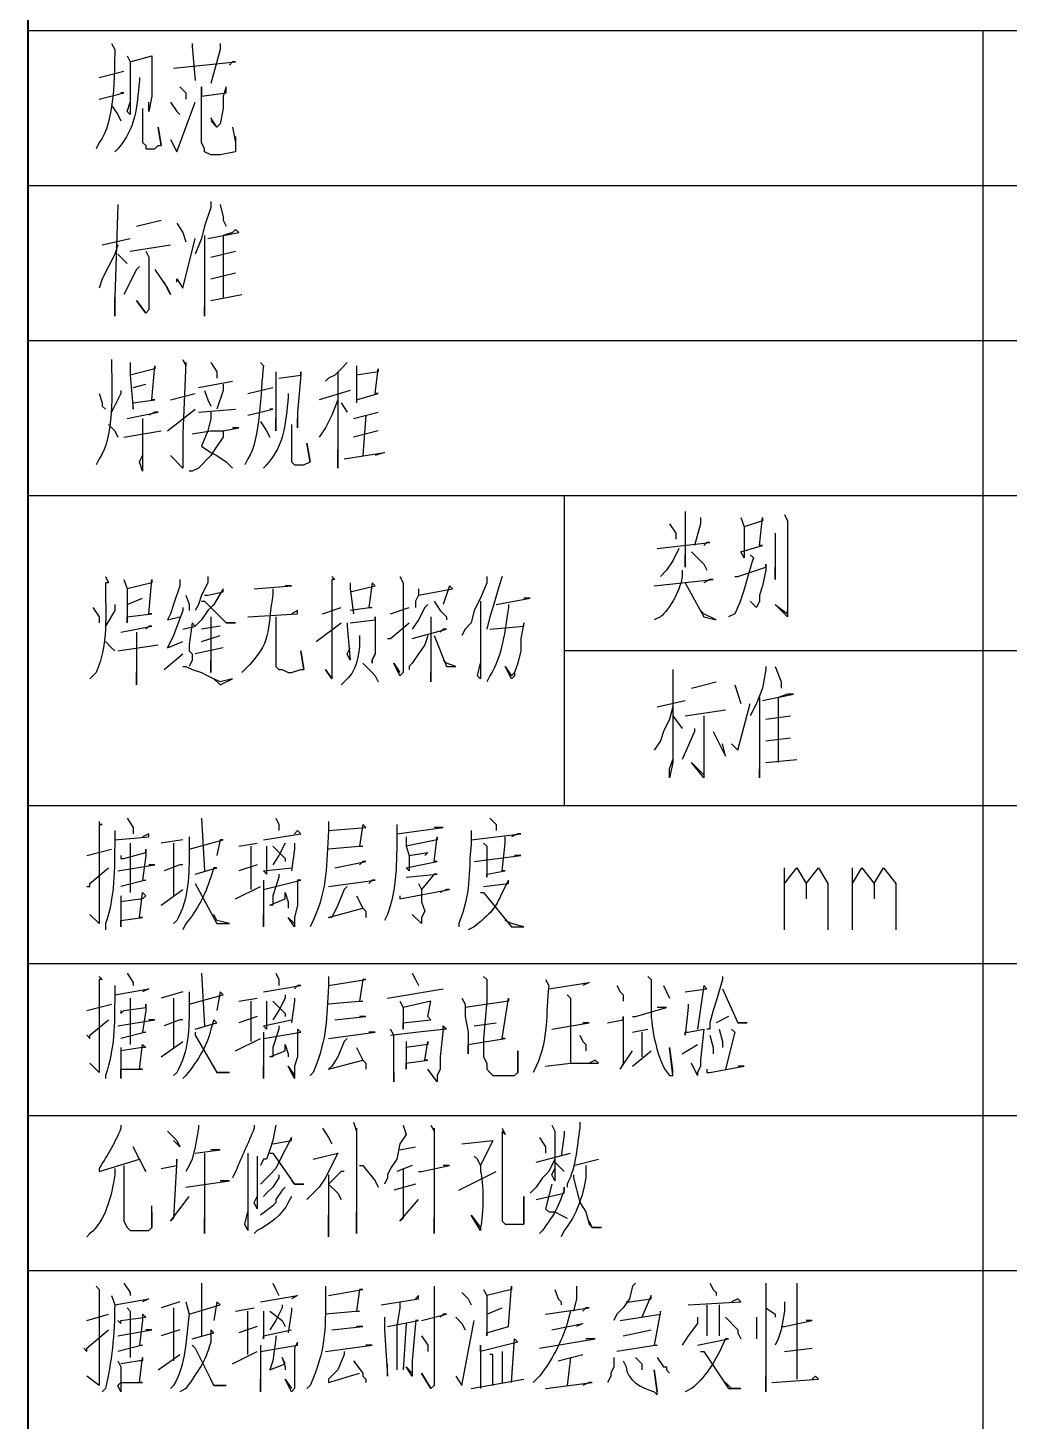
# Model space of a CAD drawing. Header units: millimetres. Extents: x 0 to 822, y 14 to 1153.
# Drawn here: x 569.3 to 626.3, y 757.7 to 838.6 of the extents above; entities that cross this region are included whole.
import ezdxf

# ---------------------------------------------------------------- set-up
doc = ezdxf.new("R2010")
doc.units = ezdxf.units.MM
doc.layers.add('1', color=7, linetype='Continuous')

msp = doc.modelspace()

# ---------------------------------------------------------------- linework, layer by layer
at = {"layer": '1', "color": 0, "lineweight": 40}
msp.add_lwpolyline([(569.34, 1135.941732), (569.34, 676.221732)], dxfattribs=at)
at = {"layer": '1', "color": 0, "lineweight": 25}
for points in [[(819, 838.401732), (569.34, 838.401732)], [(624.78, 838.401732), (624.78, 703.401732)], [(578.88, 837.681732), (578.88, 837.501732), (579.06, 835.521732)], [(580.5, 837.681732), (580.5, 837.321732), (579.96, 835.341732)], [(575.1, 836.961732), (575.28, 836.601732), (575.28, 833.541732), (575.1, 833.721732), (575.28, 834.261732)], [(575.28, 836.601732), (576.54, 836.961732), (576.54, 836.961732), (576.54, 836.781732), (576.54, 834.621732), (576.36, 833.721732), (576.36, 834.081732), (576.36, 834.261732)], [(573.48, 835.701732), (574.92, 836.061732)], [(577.8, 836.241732), (581.4, 836.601732), (581.22, 836.601732), (581.04, 836.421732)], [(578.16, 835.161732), (578.52, 834.801732), (578.52, 834.441732)], [(581.22, 832.821732), (581.4, 831.921732), (581.4, 831.561732), (581.4, 831.381732), (580.5, 831.201732), (579.96, 831.201732), (579.6, 831.381732), (579.6, 831.561732), (579.42, 831.921732), (579.42, 834.621732), (579.42, 835.161732), (579.42, 834.621732), (580.86, 834.801732), (580.86, 835.161732), (580.68, 834.621732), (580.68, 833.901732), (580.5, 833.001732), (580.32, 832.821732), (579.96, 833.361732)], [(573.48, 834.441732), (574.92, 834.801732), (574.74, 834.801732)], [(577.62, 834.261732), (577.98, 833.721732), (578.16, 833.541732)], [(577.62, 832.101732), (577.98, 831.381732), (579.06, 834.261732)], [(574.2, 834.081732), (574.56, 833.541732), (574.74, 833.181732)], [(576, 833.901732), (576, 833.721732), (576, 833.541732), (576, 831.921732), (576.18, 831.741732), (576.18, 831.561732), (576.72, 831.561732), (576.9, 831.741732), (577.08, 831.741732), (576.9, 832.821732), (577.08, 831.741732)], [(579.96, 833.181732), (580.32, 832.821732)], [(581.4, 832.281732), (581.4, 831.381732)], [(819, 829.401732), (569.34, 829.401732)], [(574.56, 828.321732), (574.38, 822.921732), (574.38, 821.841732), (574.38, 822.381732), (574.38, 822.921732)], [(579.96, 828.501732), (579.96, 828.141732), (579.6, 827.061732), (579.42, 826.341732), (579.06, 825.441732)], [(580.5, 828.321732), (580.68, 827.601732), (580.68, 827.421732), (580.86, 827.061732)], [(575.64, 827.061732), (577.08, 827.421732)], [(577.98, 827.241732), (578.34, 826.701732), (578.52, 826.161732)], [(573.66, 825.981732), (575.28, 826.341732)], [(577.98, 823.821732), (577.98, 824.001732), (578.34, 823.461732), (579.06, 826.341732)], [(579.6, 826.521732), (579.6, 823.101732), (579.6, 822.381732), (579.6, 821.841732), (579.6, 822.381732)], [(579.78, 826.341732), (581.58, 826.701732), (581.4, 826.881732), (581.22, 826.701732), (580.68, 826.521732), (580.68, 822.921732)], [(574.56, 825.981732), (574.38, 825.441732), (574.02, 824.721732), (573.66, 824.001732), (573.48, 823.461732)], [(574.56, 825.441732), (575.1, 824.901732)], [(575.28, 825.621732), (577.62, 825.981732)], [(576.18, 825.621732), (576.36, 825.261732), (576.36, 822.741732), (576.36, 822.201732), (576.18, 822.021732), (575.64, 822.741732), (576.18, 822.021732)], [(579.96, 825.261732), (581.4, 825.621732)], [(575.82, 824.721732), (575.64, 824.541732), (574.92, 823.101732)], [(576.72, 824.541732), (577.44, 823.461732), (577.62, 823.101732), (577.26, 823.821732)], [(579.96, 824.001732), (581.4, 824.361732)], [(579.96, 822.741732), (581.76, 823.101732)], [(819, 820.401732), (569.34, 820.401732)], [(575.28, 819.141732), (575.28, 818.421732), (575.46, 816.441732), (575.46, 816.801732), (576.72, 816.981732), (576.54, 816.981732), (576.72, 818.961732), (576.72, 818.781732), (575.28, 818.421732)], [(578.34, 819.321732), (578.52, 818.961732), (578.52, 819.141732), (578.34, 815.001732), (578.34, 813.021732), (578.34, 813.021732), (577.62, 813.741732), (578.34, 813.021732)], [(579.96, 819.141732), (580.32, 818.601732), (580.32, 818.241732)], [(587.88, 819.141732), (587.52, 818.781732), (587.16, 818.421732), (586.8, 818.241732), (586.62, 818.061732)], [(588.42, 818.961732), (588.42, 818.421732), (588.42, 817.521732), (588.42, 816.801732)], [(579.24, 817.701732), (581.22, 818.061732)], [(583.74, 818.601732), (583.74, 815.181732), (583.74, 815.901732)], [(583.92, 818.241732), (585.18, 818.421732), (585.18, 818.601732), (585.18, 818.421732), (585, 816.261732), (585, 815.361732), (585, 815.721732), (585, 815.901732)], [(587.34, 818.601732), (587.34, 813.021732), (587.34, 813.561732), (587.34, 814.101732)], [(588.42, 816.981732), (589.68, 817.341732), (589.5, 817.341732), (589.68, 818.781732), (589.68, 818.601732), (588.42, 818.421732)], [(573.48, 817.341732), (573.66, 816.801732), (573.66, 816.621732), (573.84, 816.441732)], [(574.74, 817.521732), (574.74, 817.341732), (574.2, 816.261732)], [(575.46, 817.701732), (576.18, 817.881732)], [(577.62, 816.981732), (579.06, 817.341732)], [(579.6, 817.521732), (579.78, 816.981732), (579.96, 816.621732)], [(580.68, 817.881732), (580.68, 817.521732), (580.32, 816.441732)], [(582.12, 817.341732), (583.56, 817.701732)], [(588.06, 817.521732), (586.26, 816.981732)], [(577.44, 815.181732), (579.06, 816.441732)], [(579.24, 816.261732), (581.4, 816.441732)], [(582.12, 816.081732), (583.56, 816.441732), (583.38, 816.441732), (583.38, 816.441732)], [(587.34, 816.981732), (586.98, 816.081732), (586.62, 815.361732), (586.26, 814.821732)], [(587.52, 816.801732), (587.88, 816.261732), (587.88, 816.261732)], [(575.1, 815.901732), (576.9, 816.261732), (576.72, 816.261732), (576.36, 816.081732)], [(576, 815.901732), (576, 812.841732), (575.82, 813.381732), (576, 813.741732)], [(579.96, 816.261732), (579.96, 815.901732), (579.78, 815.181732), (579.42, 814.281732), (579.96, 813.921732), (580.32, 813.741732), (580.86, 813.381732), (581.22, 813.021732)], [(582.84, 815.721732), (583.2, 815.181732), (583.38, 814.821732)], [(588.24, 815.901732), (589.68, 816.261732)], [(588.96, 816.081732), (588.78, 813.741732)], [(574.02, 815.541732), (574.38, 815.181732), (574.56, 814.821732)], [(574.92, 814.821732), (577.08, 815.181732)], [(580.68, 815.181732), (580.68, 814.821732), (580.32, 814.281732), (579.96, 813.741732), (579.24, 813.021732), (578.88, 812.841732), (578.7, 812.841732)], [(578.88, 815.001732), (579.96, 815.181732), (580.68, 815.181732), (581.58, 815.361732), (581.58, 815.361732), (581.22, 815.361732)], [(584.64, 815.541732), (584.64, 815.361732), (584.64, 815.181732), (584.64, 813.561732), (584.64, 813.381732), (584.82, 813.201732), (585.36, 813.201732), (585.72, 813.381732), (585.54, 814.461732), (585.72, 813.381732)], [(589.68, 815.181732), (588.24, 814.821732)], [(587.7, 813.561732), (590.04, 813.921732), (590.04, 813.921732), (589.5, 813.741732)], [(819, 811.401732), (569.34, 811.401732)], [(600.48, 811.401732), (600.48, 793.401732)], [(607.5, 810.501732), (607.5, 810.141732), (607.5, 807.261732), (607.5, 807.441732), (607.5, 807.981732)], [(608.4, 810.141732), (608.4, 809.781732), (608.04, 808.521732)], [(610.74, 810.141732), (610.92, 809.601732), (610.92, 807.801732), (610.74, 808.161732), (612, 808.521732), (611.82, 808.521732), (612, 810.141732), (612, 809.961732), (610.92, 809.601732)], [(613.26, 810.321732), (613.44, 809.961732), (613.44, 809.961732), (613.44, 804.741732), (613.44, 804.381732), (612.72, 805.101732), (613.44, 804.561732), (613.44, 804.741732)], [(606.6, 809.781732), (606.96, 809.241732), (606.96, 808.881732)], [(612.72, 809.241732), (612.72, 809.061732), (612.72, 809.061732), (612.72, 806.541732), (612.72, 806.721732), (612.72, 807.261732)], [(605.88, 808.341732), (608.94, 808.701732), (608.76, 808.701732), (608.58, 808.521732)], [(607.14, 808.341732), (606.78, 807.621732), (606.42, 807.081732), (606.06, 806.721732)], [(607.86, 808.161732), (608.58, 807.441732), (608.76, 807.081732)], [(579.78, 806.721732), (579.78, 806.361732), (579.42, 805.641732), (579.24, 805.101732), (579.06, 804.741732)], [(586.98, 806.721732), (587.16, 806.541732), (586.98, 806.541732), (586.98, 800.781732), (586.98, 800.781732), (586.62, 801.321732), (586.98, 800.781732)], [(590.94, 806.721732), (591.12, 806.361732), (591.12, 806.361732), (591.12, 801.501732), (591.12, 801.141732), (590.94, 800.961732), (590.58, 801.681732), (590.94, 801.141732)], [(595.98, 806.721732), (595.98, 806.361732), (595.62, 805.461732), (595.26, 804.741732), (595.08, 804.021732), (594.72, 803.661732), (594.54, 803.301732)], [(596.88, 806.721732), (596.7, 806.181732), (596.34, 804.921732), (596.16, 804.381732), (595.98, 803.661732)], [(610.38, 806.721732), (610.56, 806.721732), (612.18, 807.261732), (612.18, 807.441732), (612.18, 807.081732), (612, 806.181732), (611.82, 805.641732), (611.82, 805.281732), (611.64, 804.921732), (611.64, 804.921732), (611.28, 805.281732)], [(574.92, 806.541732), (575.1, 806.001732), (575.1, 804.021732), (575.1, 804.381732), (576.54, 804.561732), (576.36, 804.561732), (576.54, 806.541732), (576.54, 806.361732), (575.1, 806.001732)], [(578.16, 806.541732), (578.16, 806.181732), (577.8, 805.101732), (577.62, 804.561732), (577.44, 804.201732), (578.16, 804.381732)], [(579.6, 805.641732), (579.78, 805.641732), (580.68, 805.821732), (580.68, 806.001732), (580.14, 805.101732), (579.78, 804.741732), (579.42, 804.201732), (579.06, 803.841732)], [(582.48, 806.001732), (584.64, 806.181732), (584.46, 806.181732), (584.28, 806.181732)], [(588.06, 806.361732), (588.06, 806.001732), (588.24, 804.561732)], [(588.06, 805.821732), (589.5, 806.181732), (589.32, 806.361732), (589.14, 804.921732), (589.32, 804.921732), (588.06, 804.741732)], [(592.02, 806.001732), (592.02, 805.641732), (591.84, 805.281732), (591.84, 804.921732)], [(592.02, 805.641732), (594, 806.001732), (593.82, 806.181732), (593.46, 805.101732)], [(605.7, 806.181732), (609.12, 806.541732), (608.94, 806.541732), (608.58, 806.361732)], [(607.5, 806.361732), (608.58, 804.381732), (609.3, 804.201732), (608.58, 804.561732), (608.4, 804.741732)], [(574.38, 805.101732), (574.38, 804.741732), (573.84, 803.841732)], [(575.1, 805.101732), (576, 805.461732)], [(578.52, 805.641732), (578.7, 805.101732), (578.7, 804.741732)], [(579.42, 805.281732), (579.6, 805.281732), (580.86, 804.021732), (581.4, 804.021732), (580.86, 804.021732), (580.68, 804.201732)], [(592.56, 805.101732), (592.38, 804.921732), (592.02, 804.201732), (591.66, 803.661732)], [(592.92, 805.281732), (593.28, 804.741732), (593.64, 804.381732), (593.64, 804.201732)], [(595.62, 805.281732), (595.62, 800.781732), (595.44, 800.961732), (595.62, 801.681732)], [(596.52, 805.101732), (598.5, 805.461732), (598.32, 805.461732), (598.14, 805.461732)], [(573.12, 804.921732), (573.48, 804.381732), (573.48, 804.201732), (573.48, 804.021732)], [(578.34, 804.921732), (578.34, 804.741732), (577.8, 803.301732), (577.44, 802.581732), (577.44, 802.581732), (578.34, 802.941732)], [(579.96, 804.381732), (579.96, 801.141732), (579.96, 801.501732), (579.96, 801.861732)], [(582.12, 804.381732), (585, 804.561732), (585, 804.741732), (584.64, 804.561732)], [(583.74, 804.381732), (583.74, 804.021732), (583.74, 803.301732), (583.74, 802.221732), (583.74, 801.861732), (583.74, 801.501732), (583.92, 801.321732), (584.1, 801.321732), (584.46, 801.141732), (584.64, 801.141732), (585.18, 801.321732), (585.36, 801.321732), (585.18, 802.401732), (585.36, 801.321732)], [(586.44, 804.561732), (587.52, 804.921732)], [(588.06, 804.021732), (589.5, 804.201732), (589.5, 804.381732), (589.5, 802.221732), (589.32, 801.861732), (589.32, 801.681732), (589.32, 801.861732), (589.5, 802.221732)], [(590.4, 804.561732), (591.48, 804.921732)], [(592.74, 804.381732), (592.74, 804.201732), (592.74, 804.201732), (592.74, 800.601732), (592.74, 801.141732)], [(574.74, 803.481732), (576.54, 803.841732), (576.36, 803.841732), (576.18, 803.661732)], [(575.64, 803.481732), (575.64, 800.421732), (575.64, 800.781732), (575.64, 801.141732)], [(578.34, 803.661732), (579.06, 803.841732), (578.88, 804.021732), (578.7, 802.761732), (578.7, 802.581732), (578.7, 802.401732), (578.88, 802.221732), (578.88, 801.861732), (578.7, 801.501732)], [(580.5, 803.841732), (579.42, 803.661732)], [(586.08, 802.941732), (587.52, 804.021732)], [(587.88, 804.021732), (587.88, 803.841732), (588.06, 801.861732), (587.88, 802.221732), (588.06, 802.581732)], [(590.22, 803.121732), (590.4, 803.121732), (591.48, 804.021732)], [(591.66, 803.121732), (593.64, 803.661732), (593.46, 803.661732), (593.28, 803.481732)], [(596.16, 803.661732), (598.14, 803.841732), (598.14, 804.021732), (597.96, 803.121732), (597.96, 802.401732), (597.78, 801.681732), (597.6, 801.141732), (597.6, 800.961732), (597.42, 800.781732), (597.06, 801.501732), (597.42, 800.961732), (597.6, 801.141732)], [(573.84, 802.941732), (574.2, 802.581732), (574.38, 802.401732)], [(574.56, 802.401732), (576.9, 802.761732)], [(579.42, 802.941732), (580.5, 803.301732)], [(592.56, 803.301732), (592.38, 802.761732), (592.02, 802.221732), (591.66, 801.681732), (591.48, 801.501732), (591.48, 801.321732)], [(592.92, 803.301732), (593.64, 801.501732), (594.18, 801.501732), (593.64, 801.681732), (593.46, 801.861732)], [(577.26, 801.321732), (578.34, 802.221732)], [(580.68, 802.581732), (579.06, 802.221732)], [(819, 802.401732), (600.48, 802.401732)], [(578.34, 801.501732), (578.52, 801.501732), (578.88, 801.321732), (579.42, 801.141732), (579.78, 800.961732), (580.14, 800.781732), (580.5, 800.421732), (581.22, 800.781732), (580.5, 800.601732), (580.14, 800.781732)], [(588.78, 801.681732), (589.32, 801.141732), (589.5, 800.961732), (589.68, 800.601732)], [(606.78, 801.321732), (606.78, 795.921732), (606.6, 795.021732), (606.6, 795.561732), (606.78, 796.101732)], [(612.18, 801.501732), (612.18, 801.321732), (612, 800.241732), (611.64, 799.341732), (611.28, 798.621732)], [(612.72, 801.501732), (613.08, 800.601732), (613.08, 800.421732), (613.08, 800.241732)], [(607.86, 800.241732), (609.3, 800.601732)], [(610.38, 800.421732), (610.56, 799.881732), (610.74, 799.341732)], [(605.88, 799.161732), (607.5, 799.521732)], [(611.82, 799.701732), (611.82, 795.561732), (611.82, 795.021732), (611.82, 795.561732)], [(612, 799.521732), (613.8, 799.881732), (613.8, 799.881732), (613.44, 799.881732), (612.9, 799.701732), (612.9, 795.921732)], [(606.78, 799.161732), (606.6, 798.441732), (606.24, 797.721732), (606.06, 797.181732), (605.7, 796.641732)], [(606.78, 798.621732), (607.32, 797.901732)], [(607.5, 798.621732), (609.84, 798.981732)], [(608.58, 798.621732), (608.58, 798.441732), (608.58, 795.201732), (608.58, 795.021732), (607.86, 795.921732), (608.58, 795.201732)], [(610.2, 797.001732), (610.2, 797.001732), (610.56, 796.641732), (611.28, 799.341732)], [(612.18, 798.441732), (613.62, 798.621732)], [(608.04, 797.901732), (608.04, 797.721732), (607.32, 796.101732)], [(609.12, 797.721732), (609.66, 796.641732), (609.84, 796.281732), (609.66, 797.001732)], [(612.18, 797.181732), (613.62, 797.361732)], [(612.18, 795.921732), (613.98, 796.101732)], [(819, 793.401732), (569.34, 793.401732)], [(573.48, 792.501732), (573.48, 792.321732), (573.66, 792.321732), (573.48, 792.321732), (573.48, 787.101732), (573.48, 786.561732), (572.94, 787.101732)], [(575.1, 792.681732), (575.46, 792.141732), (575.46, 791.781732)], [(579.42, 792.681732), (579.6, 789.621732)], [(583.74, 792.681732), (583.92, 792.321732), (583.92, 791.961732)], [(586.8, 791.961732), (588.96, 792.141732), (588.78, 792.321732), (588.6, 791.061732), (588.78, 791.061732), (586.8, 790.881732)], [(590.76, 791.781732), (593.46, 792.141732), (593.28, 792.141732), (592.92, 792.141732)], [(596.16, 792.681732), (596.52, 792.321732), (596.52, 791.961732)], [(574.38, 791.421732), (576.36, 791.601732), (576.36, 791.781732), (576, 791.601732)], [(578.34, 791.421732), (577.08, 791.241732)], [(578.7, 790.881732), (580.68, 791.421732), (580.5, 791.421732), (580.32, 790.521732)], [(583.02, 791.421732), (585.18, 791.781732), (585, 791.961732), (584.82, 791.781732)], [(591.3, 791.601732), (591.3, 791.061732), (591.48, 790.521732), (591.48, 789.621732), (591.3, 789.801732), (593.1, 790.161732), (592.92, 790.161732), (593.1, 791.601732), (593.1, 791.421732), (591.3, 791.061732)], [(595.08, 791.421732), (597.96, 791.781732), (597.78, 791.781732), (597.42, 791.601732)], [(595.8, 791.241732), (595.98, 791.061732), (595.98, 789.261732), (595.98, 789.441732), (597.06, 789.621732), (596.88, 789.621732), (597.06, 791.241732), (597.06, 791.601732)], [(572.76, 790.521732), (574.2, 790.881732)], [(574.74, 790.521732), (574.74, 790.341732), (574.92, 790.341732), (576.18, 790.701732), (576.18, 790.881732), (576.18, 790.521732), (576, 789.081732), (576.18, 789.081732), (574.74, 788.721732)], [(575.28, 791.241732), (575.28, 791.061732), (575.28, 788.361732)], [(577.8, 791.241732), (577.8, 788.181732)], [(581.58, 791.061732), (582.66, 791.241732)], [(582.3, 788.541732), (582.3, 791.061732)], [(583.2, 791.061732), (583.2, 790.701732), (583.2, 789.441732), (583.02, 789.621732), (584.64, 789.801732)], [(584.28, 791.241732), (584.28, 791.241732), (583.92, 790.521732), (583.56, 789.981732)], [(583.56, 791.061732), (584.28, 790.341732), (584.28, 790.161732)], [(584.82, 791.241732), (584.82, 790.881732), (584.64, 789.621732)], [(591.48, 790.521732), (592.56, 790.701732), (592.56, 790.701732), (592.38, 790.521732)], [(595.26, 790.161732), (597.96, 790.521732), (597.78, 790.521732), (597.6, 790.521732)], [(572.76, 788.721732), (572.94, 788.721732), (572.94, 788.901732), (574.02, 789.801732)], [(574.56, 789.621732), (576.72, 789.981732), (576.54, 789.981732), (576.36, 789.981732)], [(578.34, 789.981732), (578.16, 789.981732), (577.26, 789.621732)], [(582.66, 789.981732), (581.58, 789.621732)], [(587.16, 789.801732), (588.96, 790.161732), (588.78, 790.161732), (588.6, 789.981732)], [(613.26, 786.201732), (613.26, 789.801732)], [(613.26, 788.901732), (613.98, 789.801732), (614.52, 788.901732), (614.52, 788.001732)], [(614.52, 788.901732), (615.24, 789.801732), (615.78, 788.901732), (615.78, 786.201732)], [(617.22, 786.201732), (617.22, 789.801732)], [(617.22, 788.901732), (617.76, 789.801732), (618.48, 788.901732), (618.48, 788.001732)], [(618.48, 788.901732), (619.02, 789.801732), (619.74, 788.901732), (619.74, 786.201732)], [(579.06, 788.901732), (579.06, 788.901732), (580.32, 786.561732), (581.04, 786.561732), (580.32, 786.741732), (580.14, 787.101732)], [(583.02, 789.081732), (583.02, 786.381732), (583.02, 786.561732), (583.02, 787.101732)], [(583.02, 788.541732), (585.18, 789.081732), (585, 789.081732), (585, 788.721732), (585, 787.641732), (584.82, 786.921732), (584.82, 786.561732), (584.82, 786.381732), (584.46, 786.921732), (584.82, 786.561732)], [(583.92, 789.441732), (583.92, 789.261732), (583.56, 788.181732), (583.56, 787.641732), (583.38, 787.641732), (584.28, 788.001732), (584.28, 788.361732), (584.46, 787.821732), (584.46, 787.461732)], [(586.8, 788.721732), (589.5, 789.081732), (589.32, 789.081732), (589.14, 788.901732)], [(591.3, 789.261732), (593.1, 789.441732), (592.92, 789.441732), (592.2, 788.541732)], [(592.02, 788.901732), (592.2, 788.541732), (592.2, 788.361732), (592.2, 787.821732), (592.38, 787.281732), (592.2, 786.921732), (592.2, 786.561732), (591.66, 787.101732), (592.2, 786.561732)], [(574.74, 788.181732), (574.74, 787.821732), (574.74, 786.381732), (574.74, 786.561732), (574.74, 786.741732), (576, 786.921732), (575.82, 786.921732), (576, 788.361732), (576.18, 788.181732), (576, 788.001732), (574.74, 787.821732)], [(577.08, 787.641732), (578.34, 788.541732)], [(581.4, 788.001732), (582.84, 788.721732)], [(587.88, 788.721732), (587.7, 788.541732), (587.34, 787.641732), (586.98, 786.921732), (586.8, 786.921732), (588.78, 787.461732)], [(588.42, 788.181732), (588.78, 787.461732), (588.96, 787.281732), (588.96, 787.101732), (588.96, 786.921732)], [(590.94, 788.181732), (590.94, 788.001732), (593.82, 788.541732), (593.64, 788.541732), (593.28, 788.361732)], [(595.62, 788.361732), (595.8, 788.361732), (597.42, 786.381732), (598.14, 786.381732), (598.14, 786.381732), (597.42, 786.561732), (597.06, 786.741732)], [(819, 784.221732), (569.34, 784.221732)], [(573.48, 783.501732), (573.48, 783.501732), (573.66, 783.321732), (573.48, 783.321732), (573.48, 778.461732), (573.48, 777.921732), (572.94, 778.461732)], [(575.1, 783.681732), (575.46, 783.141732), (575.46, 782.961732)], [(579.42, 783.681732), (579.6, 780.621732)], [(583.74, 783.681732), (583.92, 783.321732), (583.92, 782.961732)], [(586.8, 782.961732), (588.96, 783.321732), (588.78, 783.321732), (588.6, 782.061732), (588.78, 782.061732), (586.8, 781.881732)], [(591.66, 783.681732), (591.84, 783.321732), (592.02, 782.961732)], [(595.8, 783.501732), (595.98, 783.321732), (595.98, 783.321732), (595.98, 782.061732), (595.8, 779.901732), (595.8, 778.821732), (595.98, 778.461732), (595.98, 778.101732), (596.16, 777.921732), (596.34, 777.741732), (596.7, 777.741732), (597.6, 777.741732), (597.78, 777.921732), (597.78, 777.921732), (597.78, 779.181732), (597.78, 777.921732)], [(609.66, 783.501732), (609.66, 783.321732), (609.3, 782.061732), (609.12, 781.521732), (608.94, 780.801732), (608.94, 780.441732), (608.76, 780.441732)], [(574.38, 782.421732), (576.36, 782.781732), (576.36, 782.781732), (576, 782.601732)], [(578.34, 782.601732), (577.08, 782.241732)], [(578.7, 781.881732), (580.68, 782.421732), (580.5, 782.601732), (580.32, 781.521732)], [(583.02, 782.601732), (585.18, 782.961732), (585, 782.961732), (584.82, 782.781732)], [(584.28, 782.421732), (584.28, 782.241732), (583.92, 781.521732), (583.56, 780.981732)], [(590.22, 782.241732), (593.46, 782.781732)], [(599.58, 782.781732), (601.92, 783.141732), (601.92, 783.141732), (601.56, 782.961732)], [(600.66, 782.421732), (600.84, 782.241732), (600.84, 782.241732), (600.84, 778.461732)], [(603.54, 782.961732), (603.72, 782.601732), (603.9, 782.421732), (603.9, 782.061732)], [(606.24, 782.961732), (606.42, 782.601732), (606.6, 782.241732)], [(607.5, 782.601732), (608.76, 782.781732), (608.58, 782.961732), (608.22, 780.441732)], [(609.66, 782.781732), (610.56, 780.801732), (611.1, 780.801732), (610.56, 780.801732)], [(572.76, 781.521732), (574.2, 781.881732)], [(574.74, 781.521732), (574.74, 781.341732), (574.92, 781.521732), (576.18, 781.701732), (576.18, 781.881732), (576.18, 781.521732), (576, 780.261732), (576.18, 780.261732), (574.74, 779.901732)], [(575.28, 782.241732), (575.28, 782.061732), (575.28, 779.541732)], [(577.8, 782.241732), (577.8, 779.361732)], [(581.58, 782.061732), (582.66, 782.241732)], [(582.3, 779.721732), (582.3, 782.061732)], [(583.2, 782.061732), (583.2, 781.881732), (583.2, 780.441732), (583.02, 780.621732), (584.64, 780.981732)], [(583.56, 782.061732), (584.1, 781.521732), (584.28, 781.341732), (584.28, 781.161732)], [(584.82, 782.241732), (584.82, 782.061732), (584.64, 780.801732)], [(590.94, 782.061732), (591.12, 781.701732), (591.12, 780.441732), (591.12, 780.801732), (592.74, 780.981732), (592.56, 781.161732), (592.74, 782.061732), (592.74, 782.061732), (591.12, 781.701732)], [(594.54, 782.241732), (594.72, 781.881732), (594.72, 781.161732), (594.9, 780.261732), (594.9, 779.001732), (594.9, 779.541732), (597.06, 779.901732), (596.88, 779.901732), (597.24, 782.241732), (597.24, 782.061732), (594.72, 781.701732)], [(604.44, 781.161732), (604.62, 781.161732), (604.62, 781.161732), (606.42, 781.701732), (606.24, 781.701732), (605.88, 781.701732)], [(607.68, 781.881732), (607.68, 781.881732), (607.68, 781.701732), (607.5, 780.081732), (607.5, 780.261732), (607.68, 780.261732), (608.58, 780.441732), (608.58, 780.441732), (608.4, 778.641732), (608.4, 778.281732), (608.22, 777.921732), (608.22, 777.741732), (607.86, 778.461732)], [(572.76, 780.081732), (572.94, 779.901732), (572.94, 780.081732), (574.02, 780.981732)], [(574.56, 780.621732), (576.72, 780.981732), (576.54, 780.981732), (576.36, 780.981732)], [(578.34, 780.981732), (578.16, 780.981732), (577.26, 780.621732)], [(582.66, 781.161732), (581.58, 780.801732)], [(587.16, 780.981732), (588.96, 781.161732), (588.78, 781.161732), (588.6, 781.161732)], [(595.26, 780.621732), (596.52, 780.801732)], [(599.76, 780.441732), (601.92, 780.801732), (601.74, 780.801732), (601.56, 780.801732)], [(603, 780.801732), (603.9, 780.981732), (603.9, 781.161732), (603.9, 778.461732), (603.72, 778.101732), (604.44, 779.181732)], [(610.02, 781.161732), (609.3, 780.801732)], [(579.06, 780.261732), (579.06, 780.081732), (580.32, 777.921732), (581.04, 777.921732), (580.32, 777.921732), (580.14, 778.281732)], [(583.02, 779.901732), (585.18, 780.261732), (585, 780.441732), (585, 780.081732), (585, 778.821732), (584.82, 778.281732), (584.82, 777.741732), (584.82, 777.561732), (584.46, 778.281732), (584.82, 777.741732)], [(583.02, 780.261732), (583.02, 777.561732), (583.02, 777.921732), (583.02, 778.281732)], [(583.92, 780.621732), (583.92, 780.441732), (583.56, 779.361732), (583.56, 778.821732), (583.38, 778.821732), (584.28, 779.181732), (584.28, 779.541732), (584.46, 779.001732), (584.46, 778.821732)], [(586.8, 779.901732), (589.5, 780.261732), (589.32, 780.261732), (589.14, 780.261732)], [(590.4, 780.081732), (591.84, 780.261732), (593.46, 780.441732), (593.46, 780.621732), (593.64, 780.441732), (593.46, 780.441732), (593.28, 778.821732), (593.28, 778.101732), (593.1, 777.741732), (593.1, 777.381732), (592.56, 778.101732)], [(590.58, 777.921732), (590.58, 777.741732), (590.58, 777.381732), (590.58, 779.541732), (590.58, 780.081732), (590.4, 780.441732)], [(601.38, 780.081732), (601.56, 779.721732), (601.74, 779.541732), (601.74, 779.181732)], [(604.44, 780.261732), (605.34, 780.441732)], [(604.98, 780.261732), (604.98, 778.821732)], [(608.94, 780.081732), (609.12, 779.361732), (609.12, 779.001732)], [(609.48, 780.441732), (609.66, 779.721732), (609.66, 779.361732)], [(610.2, 780.441732), (610.38, 780.261732), (609.84, 778.101732)], [(574.74, 779.361732), (574.74, 779.001732), (574.74, 777.561732), (574.74, 777.921732), (574.74, 778.101732), (576, 778.101732), (575.82, 778.101732), (576, 779.541732), (576.18, 779.361732), (576, 779.361732), (574.74, 779.181732)], [(577.08, 778.821732), (578.34, 779.721732)], [(581.4, 779.181732), (582.84, 779.901732)], [(587.88, 779.901732), (587.7, 779.721732), (587.34, 778.821732), (586.98, 778.281732), (586.8, 778.101732), (588.78, 778.641732)], [(588.42, 779.361732), (588.78, 778.641732), (588.96, 778.461732), (588.96, 778.281732), (588.96, 778.101732)], [(591.3, 779.721732), (591.3, 779.361732), (591.3, 778.101732), (591.3, 778.461732), (591.3, 778.461732), (592.56, 778.641732), (592.38, 778.641732), (592.56, 779.721732), (592.56, 779.721732), (592.56, 779.541732), (591.3, 779.361732)], [(604.44, 778.281732), (605.52, 779.181732)], [(607.32, 779.001732), (608.22, 779.541732)], [(599.4, 778.281732), (600.84, 778.461732), (602.46, 778.461732), (602.28, 778.641732), (601.92, 778.461732)], [(608.76, 778.101732), (608.76, 777.921732), (608.94, 777.921732), (610.92, 778.281732), (610.74, 778.281732), (610.56, 778.281732)], [(819, 775.401732), (569.34, 775.401732)], [(577.44, 774.501732), (577.98, 773.961732), (578.16, 773.601732), (577.8, 773.961732)], [(579.24, 774.861732), (579.24, 774.681732), (579.06, 773.601732), (578.88, 772.881732), (578.7, 772.521732), (578.52, 772.161732)], [(583.74, 774.861732), (583.56, 773.961732), (583.38, 773.421732), (583.2, 772.881732), (583.02, 772.881732), (582.84, 772.521732)], [(586.44, 774.681732), (586.8, 774.141732), (586.98, 773.781732)], [(588.24, 775.041732), (588.42, 774.501732), (588.42, 774.681732), (588.42, 768.561732), (588.42, 768.921732), (588.42, 769.821732)], [(591.12, 774.861732), (591.3, 774.321732), (590.94, 773.781732), (590.76, 772.881732), (590.4, 772.341732), (590.22, 771.981732), (590.22, 771.801732), (590.04, 771.441732)], [(592.74, 774.861732), (592.92, 774.501732), (592.92, 774.681732), (592.92, 768.561732), (592.92, 769.461732)], [(596.88, 774.681732), (597.06, 774.321732), (596.88, 774.501732), (596.88, 770.001732), (596.88, 769.641732), (596.88, 769.461732), (596.88, 769.281732), (597.06, 769.101732), (597.24, 769.101732), (597.96, 769.101732), (598.14, 769.101732), (598.14, 769.281732), (598.14, 770.721732), (598.14, 769.101732)], [(599.76, 774.861732), (599.94, 774.501732), (599.94, 771.621732), (599.76, 771.981732), (599.94, 772.341732)], [(600.48, 774.501732), (600.48, 774.321732), (600.3, 773.061732)], [(583.56, 773.781732), (583.56, 773.781732), (584.64, 773.961732), (584.64, 774.141732), (583.92, 772.701732), (583.74, 772.341732), (583.38, 771.981732), (582.84, 771.441732)], [(590.94, 773.421732), (591.84, 773.601732)], [(594.54, 773.781732), (596.34, 773.961732), (596.34, 773.961732), (595.62, 772.521732), (595.44, 772.881732), (595.26, 773.061732)], [(599.04, 774.141732), (599.4, 773.601732), (599.4, 773.241732)], [(577.08, 772.341732), (577.98, 772.521732), (577.98, 772.701732), (577.98, 772.881732), (577.8, 769.461732), (577.62, 769.281732), (578.7, 770.721732)], [(579.06, 773.241732), (579.06, 773.241732), (580.5, 773.421732), (580.14, 773.421732), (579.96, 773.421732)], [(579.6, 773.241732), (579.6, 768.561732), (579.6, 768.741732), (579.6, 769.461732)], [(582.12, 773.241732), (582.12, 768.741732), (581.94, 769.101732), (582.12, 769.821732)], [(582.66, 773.061732), (582.66, 770.001732), (582.48, 770.361732), (582.66, 770.721732)], [(583.38, 773.241732), (583.56, 773.241732), (584.82, 771.441732), (585.36, 771.441732), (584.82, 771.441732), (584.64, 771.621732)], [(585.9, 772.881732), (587.34, 773.241732), (587.34, 773.241732), (586.8, 772.161732), (586.62, 771.801732), (586.26, 771.261732), (585.9, 770.901732), (585.54, 770.541732)], [(599.94, 772.881732), (599.58, 772.161732), (599.22, 771.801732), (598.86, 771.261732), (598.5, 770.901732)], [(598.86, 772.701732), (600.84, 773.241732)], [(599.94, 772.701732), (600.3, 772.341732), (600.48, 772.161732)], [(601.02, 772.521732), (602.46, 772.881732)], [(574.92, 772.521732), (574.92, 772.161732), (574.92, 771.441732), (574.92, 769.821732), (574.92, 769.281732), (575.1, 768.921732), (575.28, 768.741732), (575.64, 768.741732), (576.36, 768.741732), (576.54, 768.921732), (576.54, 770.181732)], [(583.92, 771.981732), (583.92, 771.801732), (583.92, 771.801732), (583.56, 771.261732), (583.2, 770.901732), (583.02, 770.721732)], [(587.7, 772.161732), (587.52, 772.161732), (586.8, 771.441732), (586.8, 771.441732), (587.34, 770.901732), (587.52, 770.541732)], [(586.8, 771.981732), (586.8, 768.381732), (586.8, 768.921732), (586.8, 769.641732)], [(588.6, 772.521732), (588.78, 772.521732), (589.5, 771.621732), (589.68, 771.261732)], [(591.66, 772.521732), (590.76, 772.161732)], [(591.12, 772.341732), (591.12, 769.461732), (590.94, 769.281732), (592.02, 770.541732)], [(592.02, 772.161732), (592.2, 772.161732), (592.2, 772.161732), (593.82, 772.521732), (593.46, 772.521732)], [(594.36, 771.081732), (596.52, 772.161732)], [(601.02, 771.981732), (601.02, 771.801732), (601.38, 770.361732), (601.74, 769.821732), (601.92, 769.101732), (602.1, 768.921732), (602.64, 768.921732), (602.1, 768.921732), (601.92, 769.281732)], [(578.52, 771.261732), (581.04, 771.621732), (580.68, 771.621732), (580.5, 771.621732)], [(584.28, 771.261732), (584.1, 771.081732), (584.1, 771.081732), (583.74, 770.541732), (583.74, 770.361732), (583.56, 770.181732), (582.84, 769.641732)], [(591.84, 771.441732), (590.58, 771.081732)], [(599.76, 771.441732), (599.4, 770.001732), (599.58, 769.821732), (599.94, 769.821732), (600.3, 769.641732), (600.66, 769.461732)], [(576.54, 769.821732), (576.54, 768.921732)], [(819, 766.401732), (569.34, 766.401732)], [(573.3, 765.501732), (573.3, 765.501732), (573.48, 765.321732), (573.48, 765.321732), (573.48, 759.741732), (572.76, 760.281732)], [(574.92, 765.681732), (575.28, 765.141732), (575.28, 764.961732)], [(579.42, 765.681732), (579.42, 762.621732)], [(583.56, 765.681732), (583.74, 765.321732), (583.92, 764.961732)], [(592.92, 765.501732), (592.92, 765.321732), (592.92, 765.321732), (592.92, 759.921732), (592.92, 759.741732), (592.74, 759.561732), (592.2, 760.461732), (592.74, 759.561732)], [(595.8, 765.321732), (595.98, 764.961732), (595.98, 763.881732), (595.98, 762.621732), (595.98, 762.801732), (597.24, 763.161732), (597.24, 763.161732), (597.42, 765.501732), (597.42, 765.321732), (595.98, 764.961732)], [(601.2, 765.501732), (601.2, 764.781732), (601.02, 764.061732)], [(604.62, 765.681732), (604.44, 765.501732), (604.26, 764.781732), (603.9, 764.241732), (603.54, 763.881732), (603.36, 763.521732)], [(608.94, 765.681732), (609.12, 765.321732), (609.3, 765.141732), (609.3, 764.961732)], [(612.18, 765.681732), (612.18, 765.321732), (612.18, 759.381732), (612.18, 759.921732), (612.18, 760.281732)], [(613.98, 765.681732), (613.98, 765.321732), (613.98, 760.101732)], [(574.38, 764.421732), (576.36, 764.781732), (576.36, 764.781732), (576, 764.601732)], [(578.16, 764.601732), (577.08, 764.241732)], [(578.7, 763.881732), (580.5, 764.421732), (580.32, 764.601732), (580.14, 763.521732)], [(582.84, 764.601732), (585, 764.961732), (585, 764.961732), (584.64, 764.781732)], [(586.8, 764.961732), (588.78, 765.321732), (588.6, 765.321732), (588.42, 764.061732), (588.6, 764.061732), (586.62, 763.881732)], [(589.86, 764.421732), (592.02, 764.781732), (592.02, 764.961732), (591.84, 764.781732)], [(590.94, 764.601732), (590.94, 764.241732), (590.76, 763.161732), (590.76, 760.641732)], [(594.54, 765.141732), (594.9, 764.781732), (595.08, 764.421732)], [(599.94, 765.321732), (600.12, 764.781732), (600.3, 764.601732), (600.3, 764.421732)], [(604.08, 764.601732), (604.26, 764.601732), (605.52, 764.781732), (605.52, 764.961732), (604.98, 763.701732)], [(607.68, 764.421732), (610.74, 764.601732), (610.56, 764.781732), (610.2, 764.601732)], [(613.26, 764.601732), (613.26, 764.061732), (613.08, 762.981732), (612.9, 762.441732), (612.72, 762.081732)], [(572.76, 763.521732), (574.02, 763.881732)], [(574.56, 763.521732), (574.74, 763.341732), (574.74, 763.521732), (576.18, 763.701732), (576, 763.881732), (576, 763.521732), (575.82, 762.081732), (576, 762.081732), (574.56, 761.721732)], [(575.1, 764.241732), (575.28, 764.061732), (575.28, 761.361732)], [(577.8, 764.241732), (577.8, 761.181732)], [(581.4, 764.061732), (582.48, 764.241732)], [(582.12, 761.541732), (582.12, 764.061732)], [(583.02, 764.061732), (583.02, 763.881732), (583.02, 762.441732), (583.02, 762.621732), (584.64, 762.981732)], [(584.1, 764.421732), (584.1, 764.241732), (583.74, 763.521732), (583.38, 762.981732)], [(583.38, 764.061732), (584.1, 763.521732), (584.28, 763.161732)], [(584.64, 764.241732), (584.64, 764.061732), (584.46, 762.801732)], [(592.2, 763.521732), (593.64, 763.881732), (593.46, 763.881732), (593.28, 763.701732)], [(595.98, 763.881732), (596.88, 764.241732)], [(599.4, 763.881732), (601.92, 764.241732), (601.74, 764.241732), (601.56, 764.061732)], [(603.72, 763.521732), (603.72, 763.521732), (606.06, 763.881732), (606.06, 764.061732), (605.7, 762.081732), (605.88, 762.081732), (603.54, 761.721732)], [(608.76, 764.421732), (608.76, 762.621732)], [(609.48, 764.421732), (609.48, 762.621732)], [(612.18, 764.241732), (612.72, 763.881732), (612.72, 763.701732)], [(572.58, 761.901732), (572.76, 761.721732), (572.76, 761.901732), (574.02, 762.981732)], [(574.56, 762.621732), (576.54, 762.981732), (576.36, 762.981732), (576.18, 762.981732)], [(578.16, 762.981732), (578.16, 762.981732), (577.08, 762.621732)], [(582.66, 763.161732), (581.58, 762.801732)], [(586.98, 762.981732), (588.78, 763.161732), (588.6, 763.161732), (588.42, 763.161732)], [(590.04, 763.701732), (590.04, 762.981732), (590.22, 760.281732), (590.22, 760.641732), (590.22, 761.001732)], [(590.22, 763.161732), (592.02, 763.521732), (591.84, 763.521732), (591.84, 763.341732), (591.66, 761.181732), (591.66, 760.641732), (591.66, 760.281732), (591.3, 760.821732), (591.66, 760.461732)], [(591.3, 763.341732), (591.12, 760.641732)], [(594.18, 763.701732), (594.54, 763.341732), (594.72, 762.981732)], [(594.18, 760.281732), (594.54, 759.741732), (595.26, 763.521732)], [(599.76, 762.981732), (601.56, 763.341732), (601.56, 763.341732), (601.2, 763.161732)], [(603.9, 762.621732), (605.52, 762.981732)], [(608.22, 763.701732), (608.22, 763.341732), (607.68, 762.621732), (607.32, 762.081732)], [(609.84, 763.701732), (610.56, 762.981732), (610.56, 762.801732), (610.74, 762.441732)], [(611.64, 763.701732), (611.64, 763.341732), (611.64, 762.981732), (611.64, 762.621732), (611.64, 762.441732)], [(613.08, 763.161732), (613.26, 763.161732), (614.88, 763.521732), (614.7, 763.521732), (614.52, 763.521732)], [(582.84, 761.721732), (585, 762.081732), (585, 762.261732), (584.82, 761.901732), (584.82, 760.641732), (584.82, 760.101732), (584.82, 759.561732), (584.64, 759.381732), (584.28, 760.101732), (584.64, 759.561732)], [(583.74, 762.621732), (583.74, 762.441732), (583.56, 761.181732), (583.38, 760.641732), (583.38, 760.641732), (584.28, 761.001732), (584.1, 761.361732), (584.28, 760.821732), (584.28, 760.641732)], [(592.2, 762.621732), (592.56, 762.081732), (592.56, 761.721732)], [(597.42, 759.921732), (597.6, 762.441732), (597.78, 762.261732), (595.62, 761.721732), (595.62, 762.081732), (595.62, 761.721732), (595.62, 759.561732)], [(599.04, 761.901732), (602.28, 762.441732), (602.1, 762.441732), (601.74, 762.441732)], [(576.9, 760.641732), (578.16, 761.541732)], [(578.88, 762.081732), (579.06, 761.901732), (580.14, 759.741732), (580.86, 759.741732), (580.14, 759.741732), (579.96, 760.101732)], [(581.22, 761.001732), (582.66, 761.721732)], [(582.84, 762.081732), (582.84, 759.381732), (582.84, 759.741732), (582.84, 760.101732)], [(586.62, 761.721732), (589.32, 762.081732), (589.14, 762.081732), (588.96, 762.081732)], [(587.7, 761.721732), (587.7, 761.541732), (587.34, 760.641732), (586.8, 760.101732), (586.8, 759.921732), (588.6, 760.461732)], [(596.34, 759.741732), (596.34, 761.541732), (596.16, 761.541732)], [(596.88, 761.721732), (596.88, 761.541732), (596.88, 759.921732)], [(600.12, 761.181732), (601.56, 761.541732)], [(608.4, 761.721732), (608.58, 761.721732), (610.02, 759.561732), (610.74, 759.561732), (610.2, 759.561732), (609.84, 759.921732)], [(613.26, 761.721732), (614.88, 761.901732)], [(574.56, 761.181732), (574.74, 760.821732), (574.74, 759.381732), (574.56, 759.741732), (574.74, 759.921732), (576, 759.921732), (575.82, 759.921732), (576, 761.361732), (576, 761.181732), (575.82, 761.181732), (574.74, 761.001732)], [(588.24, 761.181732), (588.78, 760.461732), (588.78, 760.281732), (588.96, 760.101732), (588.96, 759.921732)], [(600.84, 761.361732), (600.66, 759.741732)], [(603.36, 761.361732), (603.36, 760.821732), (603.18, 760.461732), (603.18, 760.281732), (603, 759.921732)], [(604.62, 761.361732), (604.98, 761.001732), (604.98, 760.821732), (604.98, 760.641732)], [(605.88, 761.361732), (606.24, 760.821732), (606.42, 760.821732), (606.42, 760.641732), (606.6, 760.461732)], [(595.08, 759.561732), (598.14, 760.101732)], [(599.4, 759.561732), (602.1, 759.921732), (601.92, 759.921732), (601.56, 759.741732)], [(612.54, 759.921732), (615.24, 760.101732), (615.06, 760.281732), (614.88, 760.101732)]]:
    msp.add_lwpolyline(points, dxfattribs=at)
for points, knots in [([(574.2, 837.681732), (574.2, 837.681732), (574.38, 837.321732), (574.38, 837.321732), (574.38, 836.061732), (574.38, 833.001732), (573.48, 831.921732), (573.48, 831.921732), (573.3, 831.561732), (573.3, 831.561732)], [0, 0, 0, 0, 1, 1, 1, 2, 2, 2, 3, 3, 3, 3]), ([(575.82, 835.701732), (575.82, 835.701732), (575.82, 835.521732), (575.82, 835.521732), (575.64, 833.901732), (575.64, 832.821732), (574.56, 831.561732), (574.56, 831.561732), (574.38, 831.381732), (574.38, 831.381732)], [0, 0, 0, 0, 1, 1, 1, 2, 2, 2, 3, 3, 3, 3]), ([(574.2, 819.321732), (574.2, 819.321732), (574.2, 818.961732), (574.2, 818.961732), (574.2, 817.521732), (574.38, 814.821732), (573.48, 813.561732), (573.48, 813.561732), (573.3, 813.201732), (573.3, 813.201732)], [0, 0, 0, 0, 1, 1, 1, 2, 2, 2, 3, 3, 3, 3]), ([(582.84, 819.141732), (582.84, 819.141732), (583.02, 818.961732), (583.02, 818.961732), (582.84, 817.521732), (582.84, 814.641732), (582.12, 813.561732), (582.12, 813.561732), (581.94, 813.201732), (581.94, 813.201732)], [0, 0, 0, 0, 1, 1, 1, 2, 2, 2, 3, 3, 3, 3]), ([(584.46, 817.341732), (584.46, 817.341732), (584.46, 817.161732), (584.46, 817.161732), (584.28, 815.541732), (584.28, 814.461732), (583.2, 813.201732), (583.2, 813.201732), (583.02, 813.021732), (583.02, 813.021732)], [0, 0, 0, 0, 1, 1, 1, 2, 2, 2, 3, 3, 3, 3]), ([(611.28, 807.981732), (611.28, 807.981732), (611.46, 807.801732), (611.46, 807.801732), (611.1, 806.721732), (610.92, 805.641732), (610.38, 804.561732), (610.38, 804.561732), (610.02, 804.381732), (610.02, 804.381732)], [0, 0, 0, 0, 1, 1, 1, 2, 2, 2, 3, 3, 3, 3]), ([(573.84, 806.721732), (573.84, 806.721732), (574.02, 806.361732), (574.02, 806.361732), (574.02, 806.361732), (573.84, 806.361732), (573.84, 806.361732), (573.84, 804.561732), (574.02, 802.761732), (573.3, 801.141732), (573.3, 801.141732), (572.94, 800.781732), (572.94, 800.781732)], [0, 0, 0, 0, 1, 1, 1, 2, 2, 2, 3, 3, 3, 4, 4, 4, 4]), ([(607.32, 807.081732), (607.32, 807.081732), (607.32, 806.721732), (607.32, 806.721732), (607.32, 806.181732), (606.6, 804.741732), (606.06, 804.381732), (606.06, 804.381732), (605.7, 804.201732), (605.7, 804.201732)], [0, 0, 0, 0, 1, 1, 1, 2, 2, 2, 3, 3, 3, 3]), ([(583.56, 806.001732), (583.56, 806.001732), (583.56, 805.641732), (583.56, 805.641732), (583.2, 803.481732), (583.56, 802.941732), (581.94, 801.321732), (581.94, 801.321732), (581.76, 801.141732), (581.76, 801.141732)], [0, 0, 0, 0, 1, 1, 1, 2, 2, 2, 3, 3, 3, 3]), ([(597.24, 805.101732), (597.24, 805.101732), (597.24, 804.921732), (597.24, 804.921732), (597.06, 803.661732), (596.88, 802.041732), (596.16, 800.961732), (596.16, 800.961732), (595.98, 800.601732), (595.98, 800.601732)], [0, 0, 0, 0, 1, 1, 1, 2, 2, 2, 3, 3, 3, 3]), ([(588.6, 803.301732), (588.6, 803.301732), (588.6, 802.941732), (588.6, 802.941732), (588.6, 802.221732), (588.42, 801.141732), (587.7, 800.601732), (587.7, 800.601732), (587.52, 800.421732), (587.52, 800.421732)], [0, 0, 0, 0, 1, 1, 1, 2, 2, 2, 3, 3, 3, 3]), ([(586.8, 792.501732), (586.8, 792.501732), (586.8, 791.961732), (586.8, 791.961732), (586.62, 789.981732), (586.8, 788.721732), (585.9, 786.741732), (585.9, 786.741732), (585.72, 786.381732), (585.72, 786.381732)], [0, 0, 0, 0, 1, 1, 1, 2, 2, 2, 3, 3, 3, 3]), ([(590.76, 792.321732), (590.76, 792.321732), (590.76, 791.781732), (590.76, 791.781732), (590.76, 790.161732), (590.76, 788.541732), (590.22, 787.101732), (590.22, 787.101732), (590.04, 786.741732), (590.04, 786.741732)], [0, 0, 0, 0, 1, 1, 1, 2, 2, 2, 3, 3, 3, 3]), ([(574.38, 791.961732), (574.38, 791.961732), (574.38, 791.421732), (574.38, 791.421732), (574.38, 789.801732), (574.38, 788.001732), (573.84, 786.561732), (573.84, 786.561732), (573.84, 786.201732), (573.84, 786.201732)], [0, 0, 0, 0, 1, 1, 1, 2, 2, 2, 3, 3, 3, 3]), ([(578.7, 791.601732), (578.7, 791.601732), (578.7, 790.881732), (578.7, 790.881732), (578.7, 789.441732), (578.7, 788.001732), (577.98, 786.741732), (577.98, 786.741732), (577.8, 786.561732), (577.8, 786.561732)], [0, 0, 0, 0, 1, 1, 1, 2, 2, 2, 3, 3, 3, 3]), ([(595.08, 791.961732), (595.08, 791.961732), (595.08, 791.241732), (595.08, 791.241732), (594.9, 789.441732), (595.08, 788.361732), (594.36, 786.561732), (594.36, 786.561732), (594.36, 786.381732), (594.36, 786.381732)], [0, 0, 0, 0, 1, 1, 1, 2, 2, 2, 3, 3, 3, 3]), ([(579.06, 789.441732), (579.06, 789.441732), (580.32, 789.801732), (580.32, 789.801732), (580.32, 789.801732), (580.14, 789.801732), (580.14, 789.801732), (580.14, 789.801732), (579.96, 789.261732), (579.96, 789.261732), (579.6, 788.181732), (579.24, 787.461732), (578.52, 786.561732), (578.52, 786.561732), (578.34, 786.201732), (578.34, 786.201732)], [0, 0, 0, 0, 1, 1, 1, 2, 2, 2, 3, 3, 3, 4, 4, 4, 5, 5, 5, 5]), ([(595.8, 788.721732), (595.8, 788.721732), (597.24, 788.901732), (597.24, 788.901732), (597.24, 788.901732), (597.24, 789.081732), (597.24, 789.081732), (597.24, 789.081732), (597.06, 788.721732), (597.06, 788.721732), (596.34, 787.281732), (596.52, 787.461732), (595.26, 786.381732), (595.26, 786.381732), (594.9, 786.201732), (594.9, 786.201732)], [0, 0, 0, 0, 1, 1, 1, 2, 2, 2, 3, 3, 3, 4, 4, 4, 5, 5, 5, 5]), ([(586.8, 783.501732), (586.8, 783.501732), (586.8, 782.961732), (586.8, 782.961732), (586.62, 780.981732), (586.8, 780.081732), (585.9, 777.921732), (585.9, 777.921732), (585.72, 777.741732), (585.72, 777.741732)], [0, 0, 0, 0, 1, 1, 1, 2, 2, 2, 3, 3, 3, 3]), ([(599.4, 783.321732), (599.4, 783.321732), (599.58, 782.961732), (599.58, 782.961732), (599.4, 781.341732), (599.58, 779.901732), (598.86, 778.281732), (598.86, 778.281732), (598.68, 777.921732), (598.68, 777.921732)], [0, 0, 0, 0, 1, 1, 1, 2, 2, 2, 3, 3, 3, 3]), ([(605.34, 783.501732), (605.34, 783.501732), (605.52, 783.321732), (605.52, 783.321732), (605.52, 783.321732), (605.52, 783.321732), (605.52, 783.321732), (605.52, 783.321732), (605.52, 781.521732), (605.52, 781.521732), (605.52, 780.621732), (605.88, 778.461732), (606.6, 777.741732), (606.6, 777.741732), (606.78, 777.741732), (606.78, 777.741732), (606.78, 777.741732), (606.6, 779.361732), (606.6, 779.361732), (606.6, 779.361732), (606.78, 777.921732), (606.78, 777.921732)], [0, 0, 0, 0, 1, 1, 1, 2, 2, 2, 3, 3, 3, 4, 4, 4, 5, 5, 5, 6, 6, 6, 7, 7, 7, 7]), ([(574.38, 782.961732), (574.38, 782.961732), (574.38, 782.421732), (574.38, 782.421732), (574.38, 780.621732), (574.38, 779.361732), (573.84, 777.741732), (573.84, 777.741732), (573.84, 777.561732), (573.84, 777.561732)], [0, 0, 0, 0, 1, 1, 1, 2, 2, 2, 3, 3, 3, 3]), ([(578.7, 782.601732), (578.7, 782.601732), (578.7, 781.881732), (578.7, 781.881732), (578.7, 780.441732), (578.7, 779.181732), (577.98, 777.921732), (577.98, 777.921732), (577.8, 777.741732), (577.8, 777.741732)], [0, 0, 0, 0, 1, 1, 1, 2, 2, 2, 3, 3, 3, 3]), ([(579.06, 780.441732), (579.06, 780.441732), (580.32, 780.801732), (580.32, 780.801732), (580.32, 780.801732), (580.14, 780.981732), (580.14, 780.981732), (580.14, 780.981732), (579.96, 780.441732), (579.96, 780.441732), (579.78, 779.541732), (579.24, 778.641732), (578.52, 777.741732), (578.52, 777.741732), (578.34, 777.561732), (578.34, 777.561732)], [0, 0, 0, 0, 1, 1, 1, 2, 2, 2, 3, 3, 3, 4, 4, 4, 5, 5, 5, 5]), ([(574.74, 774.861732), (574.74, 774.861732), (574.74, 774.681732), (574.74, 774.681732), (574.38, 773.781732), (574.02, 773.241732), (573.48, 772.341732), (573.48, 772.341732), (573.48, 772.161732), (573.48, 772.161732), (573.48, 772.161732), (575.82, 772.881732), (575.82, 772.881732), (575.82, 772.881732), (575.46, 773.601732), (575.46, 773.601732), (575.46, 773.601732), (576, 772.521732), (576, 772.521732), (576, 772.521732), (576.18, 772.161732), (576.18, 772.161732), (576.18, 772.161732), (575.82, 772.881732), (575.82, 772.881732)], [0, 0, 0, 0, 1, 1, 1, 2, 2, 2, 3, 3, 3, 4, 4, 4, 5, 5, 5, 6, 6, 6, 7, 7, 7, 8, 8, 8, 8]), ([(582.48, 774.861732), (582.48, 774.861732), (582.48, 774.681732), (582.48, 774.681732), (582.12, 773.781732), (581.76, 773.061732), (581.4, 772.161732), (581.4, 772.161732), (581.22, 771.801732), (581.22, 771.801732)], [0, 0, 0, 0, 1, 1, 1, 2, 2, 2, 3, 3, 3, 3]), ([(601.38, 775.041732), (601.38, 775.041732), (601.38, 774.681732), (601.38, 774.681732), (601.2, 773.601732), (601.2, 772.521732), (600.66, 771.441732), (600.66, 771.441732), (600.66, 771.261732), (600.66, 771.261732)], [0, 0, 0, 0, 1, 1, 1, 2, 2, 2, 3, 3, 3, 3]), ([(574.38, 772.341732), (574.38, 772.341732), (574.38, 771.981732), (574.38, 771.981732), (574.2, 770.721732), (573.84, 769.281732), (572.94, 768.561732), (572.94, 768.561732), (572.76, 768.381732), (572.76, 768.381732)], [0, 0, 0, 0, 1, 1, 1, 2, 2, 2, 3, 3, 3, 3]), ([(595.62, 772.521732), (595.62, 772.521732), (595.62, 772.161732), (595.62, 772.161732), (595.8, 771.621732), (595.8, 769.641732), (595.62, 768.921732), (595.62, 768.921732), (595.62, 768.741732), (595.62, 768.741732), (595.62, 768.741732), (595.08, 769.641732), (595.08, 769.641732), (595.08, 769.641732), (595.62, 768.921732), (595.62, 768.921732)], [0, 0, 0, 0, 1, 1, 1, 2, 2, 2, 3, 3, 3, 4, 4, 4, 5, 5, 5, 5]), ([(601.74, 772.521732), (601.74, 772.521732), (601.74, 771.801732), (601.74, 771.801732), (601.56, 770.721732), (601.2, 769.641732), (600.48, 768.741732), (600.48, 768.741732), (600.3, 768.381732), (600.3, 768.381732)], [0, 0, 0, 0, 1, 1, 1, 2, 2, 2, 3, 3, 3, 3]), ([(598.86, 770.541732), (598.86, 770.541732), (600.48, 770.901732), (600.48, 770.901732), (600.48, 770.901732), (600.48, 771.261732), (600.48, 771.261732), (600.48, 771.261732), (600.48, 771.081732), (600.48, 771.081732), (599.94, 769.641732), (599.94, 769.821732), (599.22, 768.741732), (599.22, 768.741732), (599.04, 768.561732), (599.04, 768.561732)], [0, 0, 0, 0, 1, 1, 1, 2, 2, 2, 3, 3, 3, 4, 4, 4, 5, 5, 5, 5]), ([(584.64, 770.721732), (584.64, 770.721732), (584.46, 770.361732), (584.46, 770.361732), (584.1, 769.641732), (583.38, 769.101732), (582.66, 768.741732), (582.66, 768.741732), (582.48, 768.561732), (582.48, 768.561732)], [0, 0, 0, 0, 1, 1, 1, 2, 2, 2, 3, 3, 3, 3]), ([(586.62, 765.501732), (586.62, 765.501732), (586.62, 764.961732), (586.62, 764.961732), (586.62, 762.981732), (586.62, 761.721732), (585.72, 759.741732), (585.72, 759.741732), (585.54, 759.561732), (585.54, 759.561732)], [0, 0, 0, 0, 1, 1, 1, 2, 2, 2, 3, 3, 3, 3]), ([(574.2, 764.961732), (574.2, 764.961732), (574.38, 764.421732), (574.38, 764.421732), (574.38, 762.801732), (574.2, 761.001732), (573.84, 759.561732), (573.84, 759.561732), (573.66, 759.381732), (573.66, 759.381732)], [0, 0, 0, 0, 1, 1, 1, 2, 2, 2, 3, 3, 3, 3]), ([(578.52, 764.601732), (578.52, 764.601732), (578.7, 763.881732), (578.7, 763.881732), (578.52, 762.441732), (578.52, 761.001732), (577.8, 759.741732), (577.8, 759.741732), (577.62, 759.561732), (577.62, 759.561732)], [0, 0, 0, 0, 1, 1, 1, 2, 2, 2, 3, 3, 3, 3]), ([(600.84, 764.061732), (600.84, 764.061732), (600.66, 763.341732), (600.66, 763.341732), (600.3, 762.261732), (599.76, 761.181732), (599.04, 760.281732), (599.04, 760.281732), (598.68, 759.921732), (598.68, 759.921732)], [0, 0, 0, 0, 1, 1, 1, 2, 2, 2, 3, 3, 3, 3]), ([(578.88, 762.441732), (578.88, 762.441732), (580.14, 762.801732), (580.14, 762.801732), (580.14, 762.801732), (579.96, 762.981732), (579.96, 762.981732), (579.96, 762.981732), (579.96, 762.261732), (579.96, 762.261732), (579.6, 761.001732), (579.24, 760.641732), (578.52, 759.561732), (578.52, 759.561732), (578.16, 759.381732), (578.16, 759.381732)], [0, 0, 0, 0, 1, 1, 1, 2, 2, 2, 3, 3, 3, 4, 4, 4, 5, 5, 5, 5]), ([(608.22, 762.081732), (608.22, 762.081732), (610.02, 762.441732), (610.02, 762.441732), (610.02, 762.441732), (609.84, 762.441732), (609.84, 762.441732), (609.84, 762.441732), (609.66, 762.081732), (609.66, 762.081732), (609.3, 761.181732), (608.58, 760.101732), (607.86, 759.561732), (607.86, 759.561732), (607.5, 759.381732), (607.5, 759.381732)], [0, 0, 0, 0, 1, 1, 1, 2, 2, 2, 3, 3, 3, 4, 4, 4, 5, 5, 5, 5]), ([(603.9, 761.181732), (603.9, 761.181732), (604.08, 760.821732), (604.08, 760.821732), (604.08, 760.101732), (604.98, 759.561732), (605.7, 759.381732), (605.7, 759.381732), (605.88, 759.201732), (605.88, 759.201732), (605.88, 759.201732), (605.88, 759.381732), (605.88, 759.381732), (605.88, 759.381732), (605.7, 760.641732), (605.7, 760.641732), (605.7, 760.641732), (605.88, 759.381732), (605.88, 759.381732)], [0, 0, 0, 0, 1, 1, 1, 2, 2, 2, 3, 3, 3, 4, 4, 4, 5, 5, 5, 6, 6, 6, 6])]:
    msp.add_open_spline(points, degree=3, knots=knots, dxfattribs=at)

doc.saveas('drawing.dxf')
